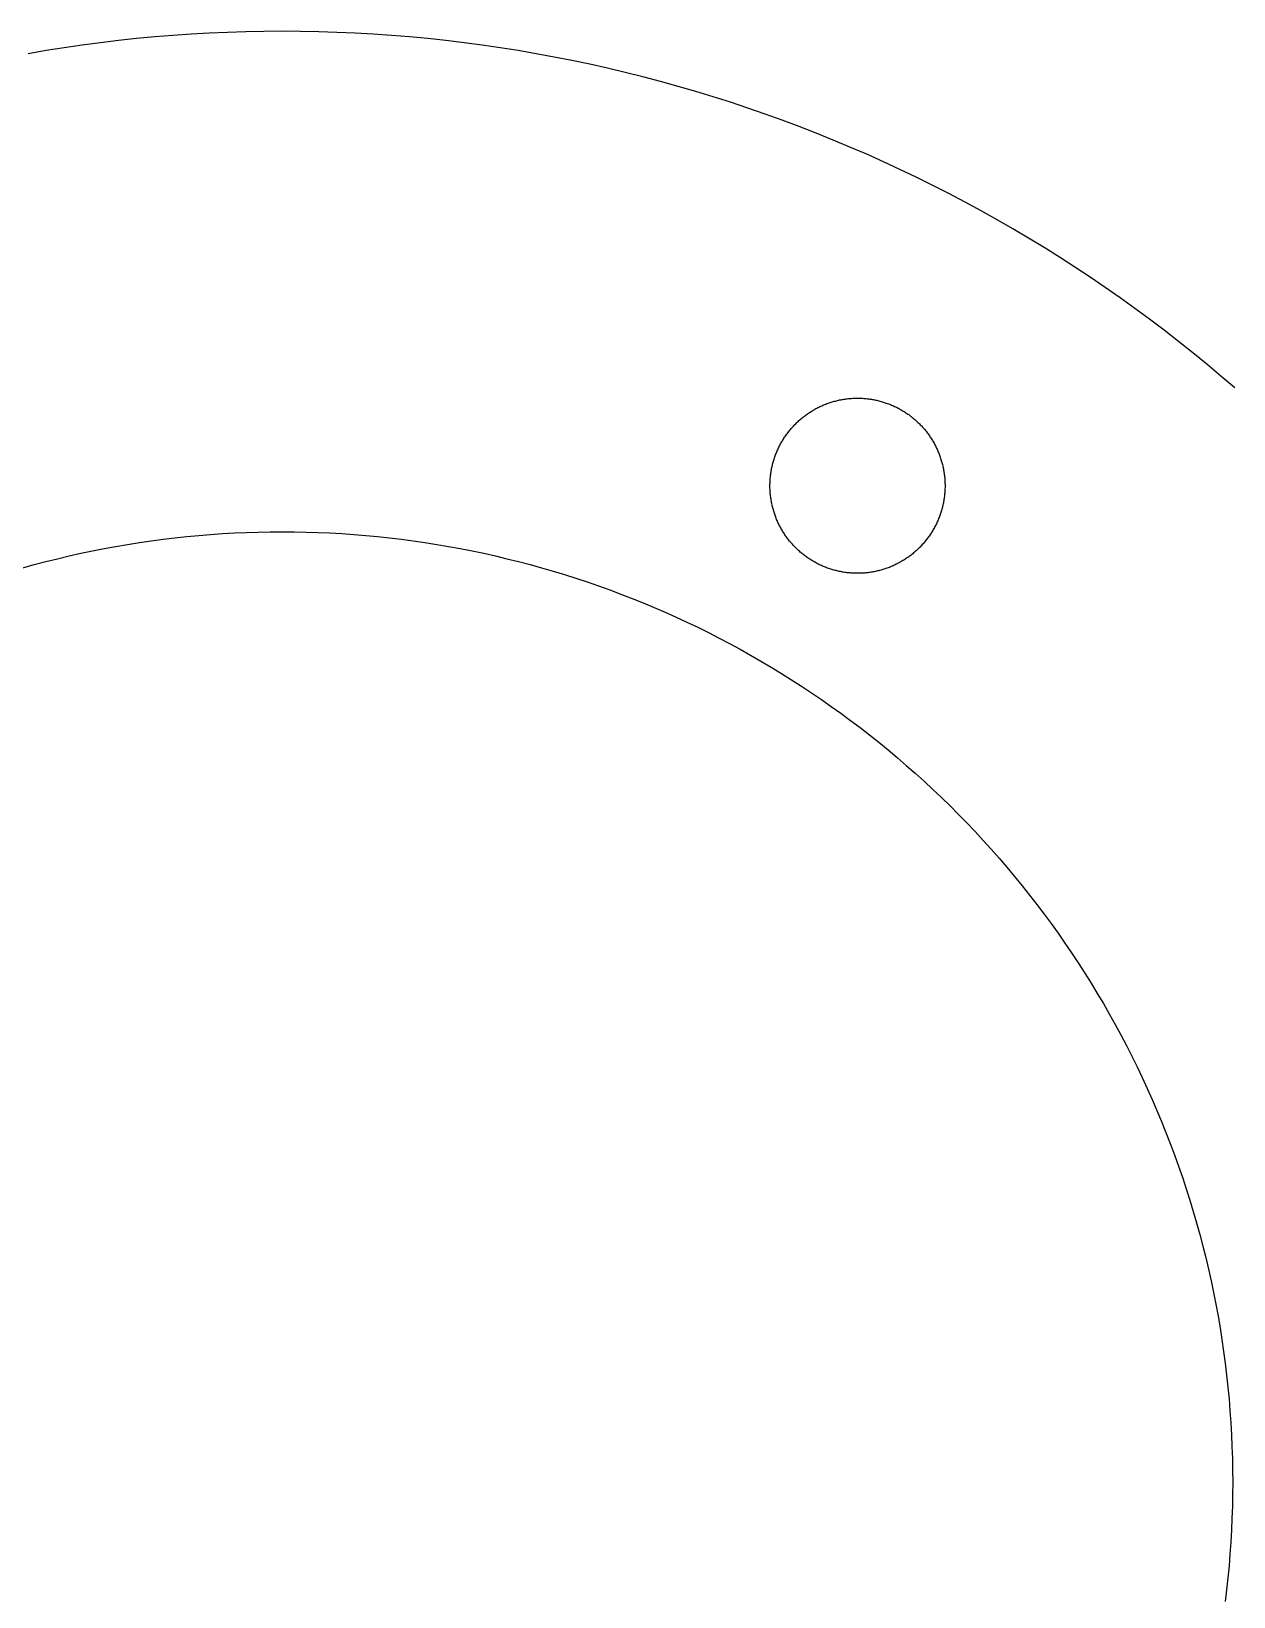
# Model space of a CAD drawing. Header units: metres. Extents: x -136 to 200, y -122 to 130.
# Drawn here: x 82.98 to 107.02, y 97.72 to 129 of the extents above; entities that cross this region are included whole.
import ezdxf

# ---------------------------------------------------------------- set-up
doc = ezdxf.new("R2010")
doc.units = ezdxf.units.M

msp = doc.modelspace()

# ---------------------------------------------------------------- linework, layer by layer
for p, q in [((85.4523, 128.888), (85.0895, 128.854)), ((85.8155, 128.918), (85.4523, 128.888)), ((86.1791, 128.943), (85.8155, 128.918)), ((86.5429, 128.963), (86.1791, 128.943)), ((86.907, 128.979), (86.5429, 128.963)), ((87.2712, 128.991), (86.907, 128.979)), ((87.6356, 128.998), (87.2712, 128.991)), ((88, 129), (87.6356, 128.998)), ((88.3644, 128.998), (88, 129)), ((88.7288, 128.991), (88.3644, 128.998)), ((89.093, 128.979), (88.7288, 128.991)), ((89.4571, 128.963), (89.093, 128.979)), ((89.8209, 128.943), (89.4571, 128.963)), ((90.1845, 128.918), (89.8209, 128.943)), ((90.5477, 128.888), (90.1845, 128.918)), ((90.9105, 128.854), (90.5477, 128.888)), ((83.2835, 128.614), (82.9243, 128.552)), ((83.6435, 128.671), (83.2835, 128.614)), ((84.0041, 128.723), (83.6435, 128.671)), ((84.3653, 128.771), (84.0041, 128.723)), ((84.7272, 128.815), (84.3653, 128.771)), ((85.0895, 128.854), (84.7272, 128.815)), ((91.2728, 128.815), (90.9105, 128.854)), ((91.6347, 128.771), (91.2728, 128.815)), ((91.9959, 128.723), (91.6347, 128.771)), ((92.3565, 128.671), (91.9959, 128.723)), ((92.7165, 128.614), (92.3565, 128.671)), ((93.0757, 128.552), (92.7165, 128.614)), ((93.4341, 128.486), (93.0757, 128.552)), ((93.7916, 128.416), (93.4341, 128.486)), ((94.1482, 128.341), (93.7916, 128.416)), ((94.5038, 128.261), (94.1482, 128.341)), ((94.8585, 128.177), (94.5038, 128.261)), ((95.212, 128.089), (94.8585, 128.177)), ((95.5644, 127.996), (95.212, 128.089)), ((95.9156, 127.899), (95.5644, 127.996)), ((96.2655, 127.797), (95.9156, 127.899)), ((96.6142, 127.691), (96.2655, 127.797)), ((96.9615, 127.581), (96.6142, 127.691)), ((97.3074, 127.466), (96.9615, 127.581)), ((97.6518, 127.347), (97.3074, 127.466)), ((97.9946, 127.223), (97.6518, 127.347)), ((98.3359, 127.096), (97.9946, 127.223)), ((98.6756, 126.964), (98.3359, 127.096)), ((99.0136, 126.827), (98.6756, 126.964)), ((99.3498, 126.687), (99.0136, 126.827)), ((99.6843, 126.542), (99.3498, 126.687)), ((100.017, 126.393), (99.6843, 126.542)), ((100.348, 126.24), (100.017, 126.393)), ((100.676, 126.083), (100.348, 126.24)), ((101.003, 125.921), (100.676, 126.083)), ((101.328, 125.756), (101.003, 125.921)), ((101.65, 125.586), (101.328, 125.756)), ((101.971, 125.413), (101.65, 125.586)), ((102.289, 125.235), (101.971, 125.413)), ((102.605, 125.054), (102.289, 125.235)), ((102.919, 124.868), (102.605, 125.054)), ((103.23, 124.679), (102.919, 124.868)), ((103.539, 124.486), (103.23, 124.679)), ((103.845, 124.288), (103.539, 124.486)), ((104.149, 124.087), (103.845, 124.288)), ((104.451, 123.882), (104.149, 124.087)), ((104.75, 123.674), (104.451, 123.882)), ((105.046, 123.461), (104.75, 123.674)), ((105.339, 123.245), (105.046, 123.461)), ((105.63, 123.026), (105.339, 123.245)), ((105.918, 122.802), (105.63, 123.026)), ((106.203, 122.575), (105.918, 122.802)), ((106.485, 122.345), (106.203, 122.575)), ((106.765, 122.111), (106.485, 122.345)), ((107.041, 121.873), (106.765, 122.111)), ((98.5194, 121.368), (98.5377, 121.38)), ((98.5377, 121.38), (98.5561, 121.392)), ((98.5561, 121.392), (98.5747, 121.404)), ((98.5747, 121.404), (98.5934, 121.415)), ((98.5934, 121.415), (98.6123, 121.427)), ((98.6123, 121.427), (98.6313, 121.438)), ((98.6313, 121.438), (98.6505, 121.449)), ((98.6505, 121.449), (98.6698, 121.459)), ((98.6698, 121.459), (98.6892, 121.469)), ((98.6892, 121.469), (98.7088, 121.479)), ((98.7088, 121.479), (98.7285, 121.489)), ((98.7285, 121.489), (98.7482, 121.499)), ((98.7482, 121.499), (98.7682, 121.508)), ((98.7682, 121.508), (98.7882, 121.517)), ((98.7882, 121.517), (98.8083, 121.526)), ((98.8083, 121.526), (98.8286, 121.535)), ((98.8286, 121.535), (98.849, 121.543)), ((98.849, 121.543), (98.8694, 121.551)), ((98.8694, 121.551), (98.89, 121.559)), ((98.89, 121.559), (98.9106, 121.566)), ((98.9106, 121.566), (98.9314, 121.574)), ((98.9314, 121.574), (98.9522, 121.581)), ((98.9522, 121.581), (98.9732, 121.587)), ((98.9732, 121.587), (98.9942, 121.594)), ((98.9942, 121.594), (99.0153, 121.6)), ((99.0153, 121.6), (99.0365, 121.606)), ((99.0365, 121.606), (99.0577, 121.612)), ((99.0577, 121.612), (99.079, 121.617)), ((99.079, 121.617), (99.1004, 121.622)), ((99.1004, 121.622), (99.1218, 121.627)), ((99.1218, 121.627), (99.1433, 121.632)), ((99.1433, 121.632), (99.1649, 121.636)), ((99.1649, 121.636), (99.1865, 121.64)), ((99.1865, 121.64), (99.2081, 121.644)), ((99.2081, 121.644), (99.2299, 121.648)), ((99.2299, 121.648), (99.2516, 121.651)), ((99.2516, 121.651), (99.2734, 121.654)), ((99.2734, 121.654), (99.2952, 121.657)), ((99.2952, 121.657), (99.3171, 121.659)), ((99.3171, 121.659), (99.339, 121.661)), ((99.339, 121.661), (99.3609, 121.663)), ((99.3609, 121.663), (99.3828, 121.665)), ((99.3828, 121.665), (99.4047, 121.666)), ((99.4047, 121.666), (99.4267, 121.667)), ((99.4267, 121.667), (99.4487, 121.668)), ((99.4487, 121.668), (99.4707, 121.668)), ((99.4707, 121.668), (99.4927, 121.669)), ((99.4927, 121.669), (99.5146, 121.669)), ((99.5146, 121.669), (99.5366, 121.668)), ((99.5366, 121.668), (99.5586, 121.668)), ((99.5586, 121.668), (99.5806, 121.667)), ((99.5806, 121.667), (99.6026, 121.666)), ((99.6026, 121.666), (99.6245, 121.664)), ((99.6245, 121.664), (99.6464, 121.662)), ((99.6464, 121.662), (99.6683, 121.66)), ((99.6683, 121.66), (99.6902, 121.658)), ((99.6902, 121.658), (99.7121, 121.656)), ((99.7121, 121.656), (99.7339, 121.653)), ((99.7339, 121.653), (99.7556, 121.65)), ((99.7556, 121.65), (99.7774, 121.646)), ((99.7774, 121.646), (99.7991, 121.643)), ((99.7991, 121.643), (99.8207, 121.639)), ((99.8207, 121.639), (99.8423, 121.635)), ((99.8423, 121.635), (99.8638, 121.63)), ((99.8638, 121.63), (99.8853, 121.626)), ((99.8853, 121.626), (99.9067, 121.621)), ((99.9067, 121.621), (99.9281, 121.615)), ((99.9281, 121.615), (99.9494, 121.61)), ((99.9494, 121.61), (99.9706, 121.604)), ((99.9706, 121.604), (99.9917, 121.598)), ((99.9917, 121.598), (100.013, 121.592)), ((100.013, 121.592), (100.034, 121.585)), ((100.034, 121.585), (100.055, 121.578)), ((100.055, 121.578), (100.076, 121.571)), ((100.076, 121.571), (100.096, 121.564)), ((100.096, 121.564), (100.117, 121.556)), ((100.117, 121.556), (100.137, 121.548)), ((100.137, 121.548), (100.158, 121.54)), ((100.158, 121.54), (100.178, 121.532)), ((100.178, 121.532), (100.198, 121.523)), ((100.198, 121.523), (100.218, 121.514)), ((100.218, 121.514), (100.238, 121.505)), ((100.238, 121.505), (100.258, 121.496)), ((100.258, 121.496), (100.278, 121.486)), ((100.278, 121.486), (100.298, 121.476)), ((100.298, 121.476), (100.317, 121.466)), ((100.317, 121.466), (100.337, 121.456)), ((100.337, 121.456), (100.356, 121.445)), ((100.356, 121.445), (100.375, 121.434)), ((100.375, 121.434), (100.394, 121.423)), ((100.394, 121.423), (100.413, 121.412)), ((100.413, 121.412), (100.431, 121.4)), ((100.431, 121.4), (100.45, 121.388)), ((100.45, 121.388), (100.468, 121.376)), ((98.1752, 121.062), (98.1897, 121.079)), ((98.1897, 121.079), (98.2044, 121.095)), ((98.2044, 121.095), (98.2193, 121.111)), ((98.2193, 121.111), (98.2344, 121.127)), ((98.2344, 121.127), (98.2497, 121.143)), ((98.2497, 121.143), (98.2652, 121.159)), ((98.2652, 121.159), (98.2808, 121.174)), ((98.2808, 121.174), (98.2967, 121.189)), ((98.2967, 121.189), (98.3128, 121.204)), ((98.3128, 121.204), (98.329, 121.219)), ((98.329, 121.219), (98.3454, 121.234)), ((98.3454, 121.234), (98.3621, 121.248)), ((98.3621, 121.248), (98.3789, 121.262)), ((98.3789, 121.262), (98.3958, 121.276)), ((98.3958, 121.276), (98.413, 121.29)), ((98.413, 121.29), (98.4303, 121.304)), ((98.4303, 121.304), (98.4478, 121.317)), ((98.4478, 121.317), (98.4655, 121.33)), ((98.4655, 121.33), (98.4833, 121.343)), ((98.4833, 121.343), (98.5013, 121.356)), ((98.5013, 121.356), (98.5194, 121.368)), ((100.468, 121.376), (100.487, 121.364)), ((100.487, 121.364), (100.505, 121.351)), ((100.505, 121.351), (100.523, 121.339)), ((100.523, 121.339), (100.54, 121.326)), ((100.54, 121.326), (100.558, 121.312)), ((100.558, 121.312), (100.575, 121.299)), ((100.575, 121.299), (100.593, 121.285)), ((100.593, 121.285), (100.61, 121.272)), ((100.61, 121.272), (100.627, 121.258)), ((100.627, 121.258), (100.643, 121.243)), ((100.643, 121.243), (100.66, 121.229)), ((100.66, 121.229), (100.676, 121.214)), ((100.676, 121.214), (100.693, 121.199)), ((100.693, 121.199), (100.709, 121.184)), ((100.709, 121.184), (100.724, 121.169)), ((100.724, 121.169), (100.74, 121.153)), ((100.74, 121.153), (100.755, 121.138)), ((100.755, 121.138), (100.771, 121.122)), ((100.771, 121.122), (100.786, 121.106)), ((100.786, 121.106), (100.8, 121.09)), ((100.8, 121.09), (100.815, 121.073)), ((100.815, 121.073), (100.83, 121.057)), ((97.9525, 120.736), (97.9629, 120.755)), ((97.9629, 120.755), (97.9736, 120.774)), ((97.9736, 120.774), (97.9845, 120.794)), ((97.9845, 120.794), (97.9956, 120.813)), ((97.9956, 120.813), (98.0069, 120.831)), ((98.0069, 120.831), (98.0185, 120.85)), ((98.0185, 120.85), (98.0303, 120.869)), ((98.0303, 120.869), (98.0424, 120.887)), ((98.0424, 120.887), (98.0547, 120.905)), ((98.0547, 120.905), (98.0672, 120.923)), ((98.0672, 120.923), (98.0799, 120.941)), ((98.0799, 120.941), (98.0929, 120.959)), ((98.0929, 120.959), (98.1061, 120.977)), ((98.1061, 120.977), (98.1195, 120.994)), ((98.1195, 120.994), (98.1331, 121.011)), ((98.1331, 121.011), (98.1469, 121.028)), ((98.1469, 121.028), (98.161, 121.045)), ((98.161, 121.045), (98.1752, 121.062)), ((100.83, 121.057), (100.844, 121.04)), ((100.844, 121.04), (100.858, 121.023)), ((100.858, 121.023), (100.871, 121.006)), ((100.871, 121.006), (100.885, 120.988)), ((100.885, 120.988), (100.898, 120.971)), ((100.898, 120.971), (100.911, 120.953)), ((100.911, 120.953), (100.924, 120.935)), ((100.924, 120.935), (100.937, 120.917)), ((100.937, 120.917), (100.949, 120.899)), ((100.949, 120.899), (100.962, 120.881)), ((100.962, 120.881), (100.974, 120.862)), ((100.974, 120.862), (100.985, 120.844)), ((100.985, 120.844), (100.997, 120.825)), ((100.997, 120.825), (101.008, 120.806)), ((101.008, 120.806), (101.019, 120.787)), ((101.019, 120.787), (101.03, 120.768)), ((101.03, 120.768), (101.041, 120.749)), ((97.8268, 120.431), (97.8334, 120.452)), ((97.8334, 120.452), (97.8402, 120.473)), ((97.8402, 120.473), (97.8473, 120.494)), ((97.8473, 120.494), (97.8547, 120.515)), ((97.8547, 120.515), (97.8623, 120.535)), ((97.8623, 120.535), (97.8702, 120.556)), ((97.8702, 120.556), (97.8783, 120.576)), ((97.8783, 120.576), (97.8867, 120.597)), ((97.8867, 120.597), (97.8954, 120.617)), ((97.8954, 120.617), (97.9043, 120.637)), ((97.9043, 120.637), (97.9134, 120.657)), ((97.9134, 120.657), (97.9228, 120.677)), ((97.9228, 120.677), (97.9325, 120.697)), ((97.9325, 120.697), (97.9424, 120.716)), ((97.9424, 120.716), (97.9525, 120.736)), ((101.041, 120.749), (101.051, 120.729)), ((101.051, 120.729), (101.061, 120.71)), ((101.061, 120.71), (101.071, 120.69)), ((101.071, 120.69), (101.08, 120.67)), ((101.08, 120.67), (101.09, 120.65)), ((101.09, 120.65), (101.099, 120.63)), ((101.099, 120.63), (101.108, 120.61)), ((101.108, 120.61), (101.116, 120.59)), ((101.116, 120.59), (101.124, 120.57)), ((101.124, 120.57), (101.132, 120.549)), ((101.132, 120.549), (101.14, 120.529)), ((101.14, 120.529), (101.148, 120.508)), ((101.148, 120.508), (101.155, 120.487)), ((101.155, 120.487), (101.162, 120.466)), ((101.162, 120.466), (101.169, 120.445)), ((101.169, 120.445), (101.175, 120.424)), ((97.7604, 120.109), (97.7629, 120.131)), ((97.7629, 120.131), (97.7657, 120.152)), ((97.7657, 120.152), (97.7688, 120.174)), ((97.7688, 120.174), (97.7721, 120.196)), ((97.7721, 120.196), (97.7757, 120.218)), ((97.7757, 120.218), (97.7796, 120.239)), ((97.7796, 120.239), (97.7838, 120.261)), ((97.7838, 120.261), (97.7882, 120.282)), ((97.7882, 120.282), (97.7929, 120.304)), ((97.7929, 120.304), (97.7979, 120.325)), ((97.7979, 120.325), (97.8032, 120.347)), ((97.8032, 120.347), (97.8087, 120.368)), ((97.8087, 120.368), (97.8145, 120.389)), ((97.8145, 120.389), (97.8205, 120.41)), ((97.8205, 120.41), (97.8268, 120.431)), ((101.175, 120.424), (101.182, 120.403)), ((101.182, 120.403), (101.187, 120.382)), ((101.187, 120.382), (101.193, 120.361)), ((101.193, 120.361), (101.199, 120.34)), ((101.199, 120.34), (101.204, 120.318)), ((101.204, 120.318), (101.209, 120.297)), ((101.209, 120.297), (101.213, 120.275)), ((101.213, 120.275), (101.218, 120.254)), ((101.218, 120.254), (101.222, 120.232)), ((101.222, 120.232), (101.225, 120.21)), ((101.225, 120.21), (101.229, 120.189)), ((101.229, 120.189), (101.232, 120.167)), ((101.232, 120.167), (101.235, 120.145)), ((101.235, 120.145), (101.238, 120.123)), ((97.75, 119.911), (97.7501, 119.933)), ((97.7502, 119.889), (97.75, 119.911)), ((97.7501, 119.933), (97.7504, 119.955)), ((97.7507, 119.867), (97.7502, 119.889)), ((97.7504, 119.955), (97.751, 119.977)), ((97.7515, 119.845), (97.7507, 119.867)), ((97.751, 119.977), (97.7518, 119.999)), ((97.7526, 119.823), (97.7515, 119.845)), ((97.7518, 119.999), (97.753, 120.021)), ((97.7539, 119.801), (97.7526, 119.823)), ((97.753, 120.021), (97.7544, 120.043)), ((97.7544, 120.043), (97.7561, 120.065)), ((97.7561, 120.065), (97.7581, 120.087)), ((97.7581, 120.087), (97.7604, 120.109)), ((101.238, 120.123), (101.24, 120.102)), ((101.24, 120.102), (101.243, 120.08)), ((101.243, 120.08), (101.244, 120.058)), ((101.244, 120.058), (101.246, 120.036)), ((101.246, 120.036), (101.247, 120.014)), ((101.247, 119.816), (101.246, 119.794)), ((101.247, 120.014), (101.248, 119.992)), ((101.248, 119.838), (101.247, 119.816)), ((101.248, 119.992), (101.249, 119.97)), ((101.249, 119.86), (101.248, 119.838)), ((101.249, 119.97), (101.25, 119.948)), ((101.25, 119.882), (101.249, 119.86)), ((101.25, 119.948), (101.25, 119.926)), ((101.25, 119.926), (101.25, 119.904)), ((101.25, 119.904), (101.25, 119.882)), ((97.7555, 119.779), (97.7539, 119.801)), ((97.7574, 119.758), (97.7555, 119.779)), ((97.7596, 119.736), (97.7574, 119.758)), ((97.762, 119.714), (97.7596, 119.736)), ((97.7647, 119.692), (97.762, 119.714)), ((97.7677, 119.67), (97.7647, 119.692)), ((97.771, 119.648), (97.7677, 119.67)), ((97.7745, 119.627), (97.771, 119.648)), ((97.7783, 119.605), (97.7745, 119.627)), ((97.7824, 119.583), (97.7783, 119.605)), ((97.7867, 119.562), (97.7824, 119.583)), ((97.7913, 119.54), (97.7867, 119.562)), ((97.7962, 119.519), (97.7913, 119.54)), ((97.8014, 119.498), (97.7962, 119.519)), ((101.202, 119.512), (101.197, 119.49)), ((101.207, 119.533), (101.202, 119.512)), ((101.212, 119.555), (101.207, 119.533)), ((101.216, 119.576), (101.212, 119.555)), ((101.22, 119.598), (101.216, 119.576)), ((101.224, 119.62), (101.22, 119.598)), ((101.228, 119.641), (101.224, 119.62)), ((101.231, 119.663), (101.228, 119.641)), ((101.234, 119.685), (101.231, 119.663)), ((101.237, 119.707), (101.234, 119.685)), ((101.24, 119.728), (101.237, 119.707)), ((101.242, 119.75), (101.24, 119.728)), ((101.244, 119.772), (101.242, 119.75)), ((101.246, 119.794), (101.244, 119.772)), ((97.8068, 119.476), (97.8014, 119.498)), ((97.8125, 119.455), (97.8068, 119.476)), ((97.8185, 119.434), (97.8125, 119.455)), ((97.8247, 119.413), (97.8185, 119.434)), ((97.8312, 119.392), (97.8247, 119.413)), ((97.8379, 119.371), (97.8312, 119.392)), ((97.8449, 119.35), (97.8379, 119.371)), ((97.8522, 119.329), (97.8449, 119.35)), ((97.8598, 119.309), (97.8522, 119.329)), ((97.8675, 119.288), (97.8598, 119.309)), ((97.8756, 119.268), (97.8675, 119.288)), ((97.8839, 119.247), (97.8756, 119.268)), ((97.8925, 119.227), (97.8839, 119.247)), ((97.9013, 119.207), (97.8925, 119.227)), ((97.9104, 119.187), (97.9013, 119.207)), ((101.096, 119.2), (101.087, 119.18)), ((101.105, 119.22), (101.096, 119.2)), ((101.113, 119.24), (101.105, 119.22)), ((101.122, 119.261), (101.113, 119.24)), ((101.13, 119.281), (101.122, 119.261)), ((101.138, 119.302), (101.13, 119.281)), ((101.145, 119.322), (101.138, 119.302)), ((101.153, 119.343), (101.145, 119.322)), ((101.16, 119.364), (101.153, 119.343)), ((101.167, 119.385), (101.16, 119.364)), ((101.173, 119.406), (101.167, 119.385)), ((101.179, 119.427), (101.173, 119.406)), ((101.186, 119.448), (101.179, 119.427)), ((101.191, 119.469), (101.186, 119.448)), ((101.197, 119.49), (101.191, 119.469)), ((85.6187, 118.85), (85.8557, 118.879)), ((85.8557, 118.879), (86.0931, 118.904)), ((86.0931, 118.904), (86.3308, 118.927)), ((86.3308, 118.927), (86.5688, 118.946)), ((86.5688, 118.946), (86.807, 118.962)), ((86.807, 118.962), (87.0454, 118.976)), ((87.0454, 118.976), (87.2839, 118.986)), ((87.2839, 118.986), (87.5225, 118.994)), ((87.5225, 118.994), (87.7612, 118.998)), ((87.7612, 118.998), (88, 119)), ((88, 119), (88.2388, 118.998)), ((88.2388, 118.998), (88.4775, 118.994)), ((88.4775, 118.994), (88.7161, 118.986)), ((88.7161, 118.986), (88.9546, 118.976)), ((88.9546, 118.976), (89.193, 118.962)), ((89.193, 118.962), (89.4312, 118.946)), ((89.4312, 118.946), (89.6692, 118.927)), ((89.6692, 118.927), (89.9069, 118.904)), ((89.9069, 118.904), (90.1443, 118.879)), ((90.1443, 118.879), (90.3813, 118.85)), ((97.9197, 119.167), (97.9104, 119.187)), ((97.9292, 119.147), (97.9197, 119.167)), ((97.9391, 119.127), (97.9292, 119.147)), ((97.9491, 119.108), (97.9391, 119.127)), ((97.9594, 119.088), (97.9491, 119.108)), ((97.97, 119.069), (97.9594, 119.088)), ((97.9808, 119.05), (97.97, 119.069)), ((97.9918, 119.031), (97.9808, 119.05)), ((98.0031, 119.012), (97.9918, 119.031)), ((98.0146, 118.993), (98.0031, 119.012)), ((98.0264, 118.975), (98.0146, 118.993)), ((98.0383, 118.956), (98.0264, 118.975)), ((98.0505, 118.938), (98.0383, 118.956)), ((98.063, 118.92), (98.0505, 118.938)), ((98.0756, 118.902), (98.063, 118.92)), ((98.0885, 118.884), (98.0756, 118.902)), ((98.1016, 118.866), (98.0885, 118.884)), ((100.907, 118.878), (100.894, 118.861)), ((100.92, 118.896), (100.907, 118.878)), ((100.933, 118.914), (100.92, 118.896)), ((100.945, 118.932), (100.933, 118.914)), ((100.958, 118.95), (100.945, 118.932)), ((100.97, 118.969), (100.958, 118.95)), ((100.981, 118.987), (100.97, 118.969)), ((100.993, 119.006), (100.981, 118.987)), ((101.004, 119.025), (100.993, 119.006)), ((101.016, 119.044), (101.004, 119.025)), ((101.026, 119.063), (101.016, 119.044)), ((101.037, 119.082), (101.026, 119.063)), ((101.047, 119.101), (101.037, 119.082)), ((101.058, 119.121), (101.047, 119.101)), ((101.067, 119.14), (101.058, 119.121)), ((101.077, 119.16), (101.067, 119.14)), ((101.087, 119.18), (101.077, 119.16)), ((83.7389, 118.516), (83.9719, 118.568)), ((83.9719, 118.568), (84.2055, 118.617)), ((84.2055, 118.617), (84.4398, 118.663)), ((84.4398, 118.663), (84.6746, 118.707)), ((84.6746, 118.707), (84.9099, 118.747)), ((84.9099, 118.747), (85.1457, 118.784)), ((85.1457, 118.784), (85.382, 118.819)), ((85.382, 118.819), (85.6187, 118.85)), ((90.3813, 118.85), (90.618, 118.819)), ((90.618, 118.819), (90.8543, 118.784)), ((90.8543, 118.784), (91.0901, 118.747)), ((91.0901, 118.747), (91.3254, 118.707)), ((91.3254, 118.707), (91.5602, 118.663)), ((91.5602, 118.663), (91.7945, 118.617)), ((91.7945, 118.617), (92.0281, 118.568)), ((92.0281, 118.568), (92.2611, 118.516)), ((98.115, 118.849), (98.1016, 118.866)), ((98.1285, 118.832), (98.115, 118.849)), ((98.1423, 118.814), (98.1285, 118.832)), ((98.1563, 118.797), (98.1423, 118.814)), ((98.1705, 118.781), (98.1563, 118.797)), ((98.1849, 118.764), (98.1705, 118.781)), ((98.1995, 118.748), (98.1849, 118.764)), ((98.2143, 118.731), (98.1995, 118.748)), ((98.2293, 118.715), (98.2143, 118.731)), ((98.2446, 118.699), (98.2293, 118.715)), ((98.26, 118.684), (98.2446, 118.699)), ((98.2756, 118.668), (98.26, 118.684)), ((98.2914, 118.653), (98.2756, 118.668)), ((98.3074, 118.638), (98.2914, 118.653)), ((98.3236, 118.623), (98.3074, 118.638)), ((98.34, 118.608), (98.3236, 118.623)), ((98.3565, 118.594), (98.34, 118.608)), ((98.3732, 118.58), (98.3565, 118.594)), ((98.3902, 118.566), (98.3732, 118.58)), ((98.4072, 118.552), (98.3902, 118.566)), ((100.621, 118.575), (100.604, 118.561)), ((100.638, 118.589), (100.621, 118.575)), ((100.655, 118.603), (100.638, 118.589)), ((100.671, 118.618), (100.655, 118.603)), ((100.687, 118.633), (100.671, 118.618)), ((100.703, 118.648), (100.687, 118.633)), ((100.719, 118.663), (100.703, 118.648)), ((100.735, 118.679), (100.719, 118.663)), ((100.75, 118.694), (100.735, 118.679)), ((100.766, 118.71), (100.75, 118.694)), ((100.781, 118.726), (100.766, 118.71)), ((100.796, 118.742), (100.781, 118.726)), ((100.81, 118.759), (100.796, 118.742)), ((100.825, 118.775), (100.81, 118.759)), ((100.839, 118.792), (100.825, 118.775)), ((100.853, 118.809), (100.839, 118.792)), ((100.867, 118.826), (100.853, 118.809)), ((100.881, 118.843), (100.867, 118.826)), ((100.894, 118.861), (100.881, 118.843)), ((82.8139, 118.279), (83.044, 118.342)), ((83.044, 118.342), (83.2749, 118.403)), ((83.2749, 118.403), (83.5065, 118.461)), ((83.5065, 118.461), (83.7389, 118.516)), ((92.2611, 118.516), (92.4935, 118.461)), ((92.4935, 118.461), (92.7251, 118.403)), ((92.7251, 118.403), (92.956, 118.342)), ((92.956, 118.342), (93.1861, 118.279)), ((93.1861, 118.279), (93.4154, 118.212)), ((98.4245, 118.538), (98.4072, 118.552)), ((98.4419, 118.525), (98.4245, 118.538)), ((98.4595, 118.511), (98.4419, 118.525)), ((98.4773, 118.499), (98.4595, 118.511)), ((98.4952, 118.486), (98.4773, 118.499)), ((98.5133, 118.473), (98.4952, 118.486)), ((98.5316, 118.461), (98.5133, 118.473)), ((98.55, 118.449), (98.5316, 118.461)), ((98.5685, 118.437), (98.55, 118.449)), ((98.5872, 118.426), (98.5685, 118.437)), ((98.606, 118.414), (98.5872, 118.426)), ((98.625, 118.403), (98.606, 118.414)), ((98.6441, 118.392), (98.625, 118.403)), ((98.6634, 118.382), (98.6441, 118.392)), ((98.6827, 118.371), (98.6634, 118.382)), ((98.7022, 118.361), (98.6827, 118.371)), ((98.7219, 118.351), (98.7022, 118.361)), ((98.7416, 118.341), (98.7219, 118.351)), ((98.7615, 118.332), (98.7416, 118.341)), ((98.7815, 118.323), (98.7615, 118.332)), ((98.8016, 118.314), (98.7815, 118.323)), ((98.8218, 118.305), (98.8016, 118.314)), ((98.8422, 118.297), (98.8218, 118.305)), ((98.8626, 118.289), (98.8422, 118.297)), ((98.8831, 118.281), (98.8626, 118.289)), ((98.9037, 118.273), (98.8831, 118.281)), ((98.9245, 118.266), (98.9037, 118.273)), ((98.9453, 118.259), (98.9245, 118.266)), ((98.9662, 118.252), (98.9453, 118.259)), ((98.9872, 118.245), (98.9662, 118.252)), ((100.027, 118.25), (100.006, 118.243)), ((100.048, 118.257), (100.027, 118.25)), ((100.069, 118.264), (100.048, 118.257)), ((100.089, 118.271), (100.069, 118.264)), ((100.11, 118.278), (100.089, 118.271)), ((100.131, 118.286), (100.11, 118.278)), ((100.151, 118.294), (100.131, 118.286)), ((100.171, 118.302), (100.151, 118.294)), ((100.192, 118.311), (100.171, 118.302)), ((100.212, 118.32), (100.192, 118.311)), ((100.232, 118.329), (100.212, 118.32)), ((100.252, 118.338), (100.232, 118.329)), ((100.272, 118.348), (100.252, 118.338)), ((100.291, 118.358), (100.272, 118.348)), ((100.311, 118.368), (100.291, 118.358)), ((100.33, 118.378), (100.311, 118.368)), ((100.349, 118.389), (100.33, 118.378)), ((100.369, 118.399), (100.349, 118.389)), ((100.388, 118.41), (100.369, 118.399)), ((100.407, 118.422), (100.388, 118.41)), ((100.425, 118.433), (100.407, 118.422)), ((100.444, 118.445), (100.425, 118.433)), ((100.462, 118.457), (100.444, 118.445)), ((100.481, 118.469), (100.462, 118.457)), ((100.499, 118.482), (100.481, 118.469)), ((100.517, 118.494), (100.499, 118.482)), ((100.535, 118.507), (100.517, 118.494)), ((100.552, 118.52), (100.535, 118.507)), ((100.57, 118.534), (100.552, 118.52)), ((100.587, 118.547), (100.57, 118.534)), ((100.604, 118.561), (100.587, 118.547)), ((93.4154, 118.212), (93.6438, 118.142)), ((93.6438, 118.142), (93.8713, 118.07)), ((93.8713, 118.07), (94.0979, 117.995)), ((94.0979, 117.995), (94.3236, 117.917)), ((99.0082, 118.239), (98.9872, 118.245)), ((99.0294, 118.233), (99.0082, 118.239)), ((99.0506, 118.227), (99.0294, 118.233)), ((99.0719, 118.222), (99.0506, 118.227)), ((99.0932, 118.217), (99.0719, 118.222)), ((99.1147, 118.212), (99.0932, 118.217)), ((99.1362, 118.207), (99.1147, 118.212)), ((99.1577, 118.202), (99.1362, 118.207)), ((99.1793, 118.198), (99.1577, 118.202)), ((99.2009, 118.194), (99.1793, 118.198)), ((99.2226, 118.191), (99.2009, 118.194)), ((99.2444, 118.187), (99.2226, 118.191)), ((99.2661, 118.184), (99.2444, 118.187)), ((99.2879, 118.181), (99.2661, 118.184)), ((99.3098, 118.179), (99.2879, 118.181)), ((99.3316, 118.177), (99.3098, 118.179)), ((99.3536, 118.175), (99.3316, 118.177)), ((99.3755, 118.173), (99.3536, 118.175)), ((99.3974, 118.172), (99.3755, 118.173)), ((99.4194, 118.17), (99.3974, 118.172)), ((99.4414, 118.17), (99.4194, 118.17)), ((99.4633, 118.169), (99.4414, 118.17)), ((99.4853, 118.169), (99.4633, 118.169)), ((99.5073, 118.169), (99.4853, 118.169)), ((99.5293, 118.169), (99.5073, 118.169)), ((99.5513, 118.169), (99.5293, 118.169)), ((99.5733, 118.17), (99.5513, 118.169)), ((99.5952, 118.171), (99.5733, 118.17)), ((99.6172, 118.173), (99.5952, 118.171)), ((99.6391, 118.174), (99.6172, 118.173)), ((99.661, 118.176), (99.6391, 118.174)), ((99.6829, 118.178), (99.661, 118.176)), ((99.7048, 118.181), (99.6829, 118.178)), ((99.7266, 118.183), (99.7048, 118.181)), ((99.7484, 118.186), (99.7266, 118.183)), ((99.7701, 118.19), (99.7484, 118.186)), ((99.7918, 118.193), (99.7701, 118.19)), ((99.8135, 118.197), (99.7918, 118.193)), ((99.8351, 118.201), (99.8135, 118.197)), ((99.8567, 118.205), (99.8351, 118.201)), ((99.8782, 118.21), (99.8567, 118.205)), ((99.8996, 118.215), (99.8782, 118.21)), ((99.921, 118.22), (99.8996, 118.215)), ((99.9423, 118.225), (99.921, 118.22)), ((99.9635, 118.231), (99.9423, 118.225)), ((99.9847, 118.237), (99.9635, 118.231)), ((100.006, 118.243), (99.9847, 118.237)), ((94.3236, 117.917), (94.5482, 117.836)), ((94.5482, 117.836), (94.7718, 117.752)), ((94.7718, 117.752), (94.9944, 117.666)), ((94.9944, 117.666), (95.2158, 117.576)), ((95.2158, 117.576), (95.4361, 117.484)), ((95.4361, 117.484), (95.6552, 117.39)), ((95.6552, 117.39), (95.8731, 117.292)), ((95.8731, 117.292), (96.0898, 117.192)), ((96.0898, 117.192), (96.3052, 117.089)), ((96.3052, 117.089), (96.5193, 116.983)), ((96.5193, 116.983), (96.732, 116.875)), ((96.732, 116.875), (96.9434, 116.764)), ((96.9434, 116.764), (97.1533, 116.65)), ((97.1533, 116.65), (97.3618, 116.533)), ((97.3618, 116.533), (97.5688, 116.415)), ((97.5688, 116.415), (97.7743, 116.293)), ((97.7743, 116.293), (97.9783, 116.169)), ((97.9783, 116.169), (98.1807, 116.042)), ((98.1807, 116.042), (98.3815, 115.913)), ((98.3815, 115.913), (98.5806, 115.781)), ((98.5806, 115.781), (98.7781, 115.647)), ((98.7781, 115.647), (98.9739, 115.51)), ((98.9739, 115.51), (99.1679, 115.371)), ((99.1679, 115.371), (99.3602, 115.23)), ((99.3602, 115.23), (99.5507, 115.086)), ((99.5507, 115.086), (99.7393, 114.939)), ((99.7393, 114.939), (99.9261, 114.791)), ((99.9261, 114.791), (100.111, 114.64)), ((100.111, 114.64), (100.294, 114.486)), ((100.294, 114.486), (100.475, 114.331)), ((100.475, 114.331), (100.654, 114.173)), ((100.654, 114.173), (100.831, 114.013)), ((100.831, 114.013), (101.006, 113.85)), ((101.006, 113.85), (101.179, 113.686)), ((101.179, 113.686), (101.35, 113.519)), ((101.35, 113.519), (101.519, 113.35)), ((101.519, 113.35), (101.686, 113.179)), ((101.686, 113.179), (101.85, 113.006)), ((101.85, 113.006), (102.013, 112.831)), ((102.013, 112.831), (102.173, 112.654)), ((102.173, 112.654), (102.331, 112.475)), ((102.331, 112.475), (102.486, 112.294)), ((102.486, 112.294), (102.64, 112.111)), ((102.64, 112.111), (102.791, 111.926)), ((102.791, 111.926), (102.939, 111.739)), ((102.939, 111.739), (103.086, 111.551)), ((103.086, 111.551), (103.23, 111.36)), ((103.23, 111.36), (103.371, 111.168)), ((103.371, 111.168), (103.51, 110.974)), ((103.51, 110.974), (103.647, 110.778)), ((103.647, 110.778), (103.781, 110.581)), ((103.781, 110.581), (103.913, 110.381)), ((103.913, 110.381), (104.042, 110.181)), ((104.042, 110.181), (104.169, 109.978)), ((104.169, 109.978), (104.293, 109.774)), ((104.293, 109.774), (104.415, 109.569)), ((104.415, 109.569), (104.533, 109.362)), ((104.533, 109.362), (104.65, 109.153)), ((104.65, 109.153), (104.764, 108.943)), ((104.764, 108.943), (104.875, 108.732)), ((104.875, 108.732), (104.983, 108.519)), ((104.983, 108.519), (105.089, 108.305)), ((105.089, 108.305), (105.192, 108.09)), ((105.192, 108.09), (105.292, 107.873)), ((105.292, 107.873), (105.39, 107.655)), ((105.39, 107.655), (105.484, 107.436)), ((105.484, 107.436), (105.576, 107.216)), ((105.576, 107.216), (105.666, 106.994)), ((105.666, 106.994), (105.752, 106.772)), ((105.752, 106.772), (105.836, 106.548)), ((105.836, 106.548), (105.917, 106.324)), ((105.917, 106.324), (105.995, 106.098)), ((105.995, 106.098), (106.07, 105.871)), ((106.07, 105.871), (106.142, 105.644)), ((106.142, 105.644), (106.212, 105.415)), ((106.212, 105.415), (106.279, 105.186)), ((106.279, 105.186), (106.342, 104.956)), ((106.342, 104.956), (106.403, 104.725)), ((106.403, 104.725), (106.461, 104.493)), ((106.461, 104.493), (106.516, 104.261)), ((106.516, 104.261), (106.568, 104.028)), ((106.568, 104.028), (106.617, 103.794)), ((106.617, 103.794), (106.663, 103.56)), ((106.663, 103.56), (106.707, 103.325)), ((106.707, 103.325), (106.747, 103.09)), ((106.747, 103.09), (106.784, 102.854)), ((106.784, 102.854), (106.819, 102.618)), ((106.819, 102.618), (106.85, 102.381)), ((106.85, 102.381), (106.879, 102.144)), ((106.879, 102.144), (106.904, 101.907)), ((106.904, 101.907), (106.927, 101.669)), ((106.927, 101.669), (106.946, 101.431)), ((106.946, 101.431), (106.962, 101.193)), ((106.962, 101.193), (106.976, 100.955)), ((106.976, 100.955), (106.986, 100.716)), ((106.986, 100.716), (106.994, 100.477)), ((106.994, 100.477), (106.998, 100.239)), ((106.998, 100.239), (107, 100)), ((107, 100), (106.998, 99.7612)), ((106.994, 99.5225), (106.986, 99.2839)), ((106.998, 99.7612), (106.994, 99.5225)), ((106.986, 99.2839), (106.976, 99.0454)), ((106.976, 99.0454), (106.962, 98.807)), ((106.946, 98.5688), (106.927, 98.3308)), ((106.962, 98.807), (106.946, 98.5688)), ((106.927, 98.3308), (106.904, 98.0931)), ((106.904, 98.0931), (106.879, 97.8557)), ((106.879, 97.8557), (106.85, 97.6187))]:
    msp.add_line(p, q)

doc.saveas('drawing.dxf')
